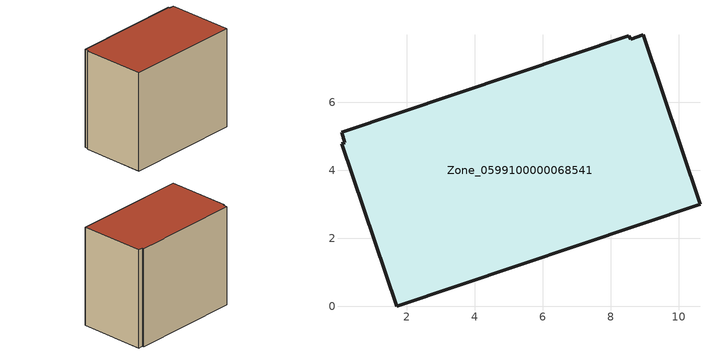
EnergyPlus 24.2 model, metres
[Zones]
Zone_0599100000068541
 floor ground (C_G): 10.63,3.01 1.71,0 0.1,4.79 0.19,4.82 0.09,5.12 8.54,7.96 8.59,7.86 8.95,7.99 z0.56
 wall outside (C_F): 1.71,0 10.63,3.01 8.95,7.99 8.59,7.86 8.54,7.96 0.09,5.12 0.19,4.82 0.1,4.79 1.71,0 z0.56:8.54
 roof outside (C_R): 0.19,4.82 0.1,4.79 1.71,0 10.63,3.01 8.95,7.99 8.59,7.86 8.54,7.96 0.09,5.12 z8.54
[BUILDING]
Pand.0599100000068541: North Axis=0; Terrain=City; Loads Convergence Tolerance Value=0.04; Temperature Convergence Tolerance Value=0.4; Solar Distribution=FullExterior; Maximum Number of Warmup Days=25; Minimum Number of Warmup Days=1
[Site:Location]
Rotterdam.The.Hague.AP_ZH_NLD Design_Conditions: Latitude=51.96; Longitude=4.45; Time Zone=1; Elevation=-4.5
[SITE:GROUNDTEMPERATURE:BUILDINGSURFACE]
18, 18, 18, 18, 18, 18, 18, 18, 18, 18, 18, 18
[MATERIAL] Thermal Absorptance=0.9; Solar Absorptance=0.7; Visible Absorptance=0.7
Name | Roughness | Thickness | Conductivity | Density | Specific Heat
G.TI.1965-1974 | MediumSmooth | 0.15 | 0.882353 | 540 | 1210
F.TI.1965-1974 | Rough | 0.3 | 0.697674 | 1920 | 840
R.TI.1965-1974 | MediumRough | 0.2 | 0.232558 | 1500 | 1000
[CONSTRUCTION]
C_G: G.TI.1965-1974
C_F: F.TI.1965-1974
C_R: R.TI.1965-1974
[ZONE]
Zone_0599100000068541: Type=1; Multiplier=1; Ceiling Height=Autocalculate; Volume=Autocalculate; Floor Area=autocalculate; Part of Total Floor Area=Yes
[ZONEINFILTRATION:DESIGNFLOWRATE]
Infil_Zone_0599100000068541: Zone or ZoneList or Space or SpaceList=Zone_0599100000068541; Schedule=AlwaysOn; Design Flow Rate Calculation Method=Flow/Area; Flow Rate per Floor Area=0.003; Constant Term Coefficient=1; Temperature Term Coefficient=0; Velocity Term Coefficient=0; Velocity Squared Term Coefficient=0
[HVACTEMPLATE:ZONE:IDEALLOADSAIRSYSTEM]
Zone_0599100000068541: Maximum Heating Supply Air Temperature=50; Minimum Cooling Supply Air Temperature=13; Maximum Heating Supply Air Humidity Ratio=0.0156; Minimum Cooling Supply Air Humidity Ratio=0.0077; Heating Limit=NoLimit; Cooling Limit=NoLimit; Dehumidification Control Type=ConstantSensibleHeatRatio; Cooling Sensible Heat Ratio=0.7; Dehumidification Setpoint=60; Humidification Control Type=None; Humidification Setpoint=30; Outdoor Air Method=None; Outdoor Air Flow Rate per Person=0.00944; Outdoor Air Flow Rate per Zone Floor Area=0; Outdoor Air Flow Rate per Zone=0; Demand Controlled Ventilation Type=None; Outdoor Air Economizer Type=NoEconomizer; Heat Recovery Type=None; Sensible Heat Recovery Effectiveness=0.7; Latent Heat Recovery Effectiveness=0.65
[ZONECONTROL:THERMOSTAT]
ThermostatControl_Zone_0599100000068541: Zone or ZoneList=Zone_0599100000068541; Control Type Schedule=DualSetpointControlType; Control 1=Thermostat_Zone_0599100000068541; Temperature Difference Between Cutout And Setpoint=0
[THERMOSTATSETPOINT:DUALSETPOINT]
Thermostat_Zone_0599100000068541: Heating Setpoint Temperature Schedule=HeatingSetpoint_Zone_0599100000068541; Cooling Setpoint Temperature Schedule=CoolingSetpoint_Zone_0599100000068541
[SCHEDULE:COMPACT]
HeatingSetpoint_Zone_0599100000068541: Through: 12/31, For: AllDays, Until: 24:00, 21
CoolingSetpoint_Zone_0599100000068541: Through: 12/31, For: AllDays, Until: 24:00, 24
DualSetpointControlType: Through: 12/31, For: AllDays, Until: 24:00, 4
AlwaysOn: Through: 12/31, For: AllDays, Until: 24:00, 1
